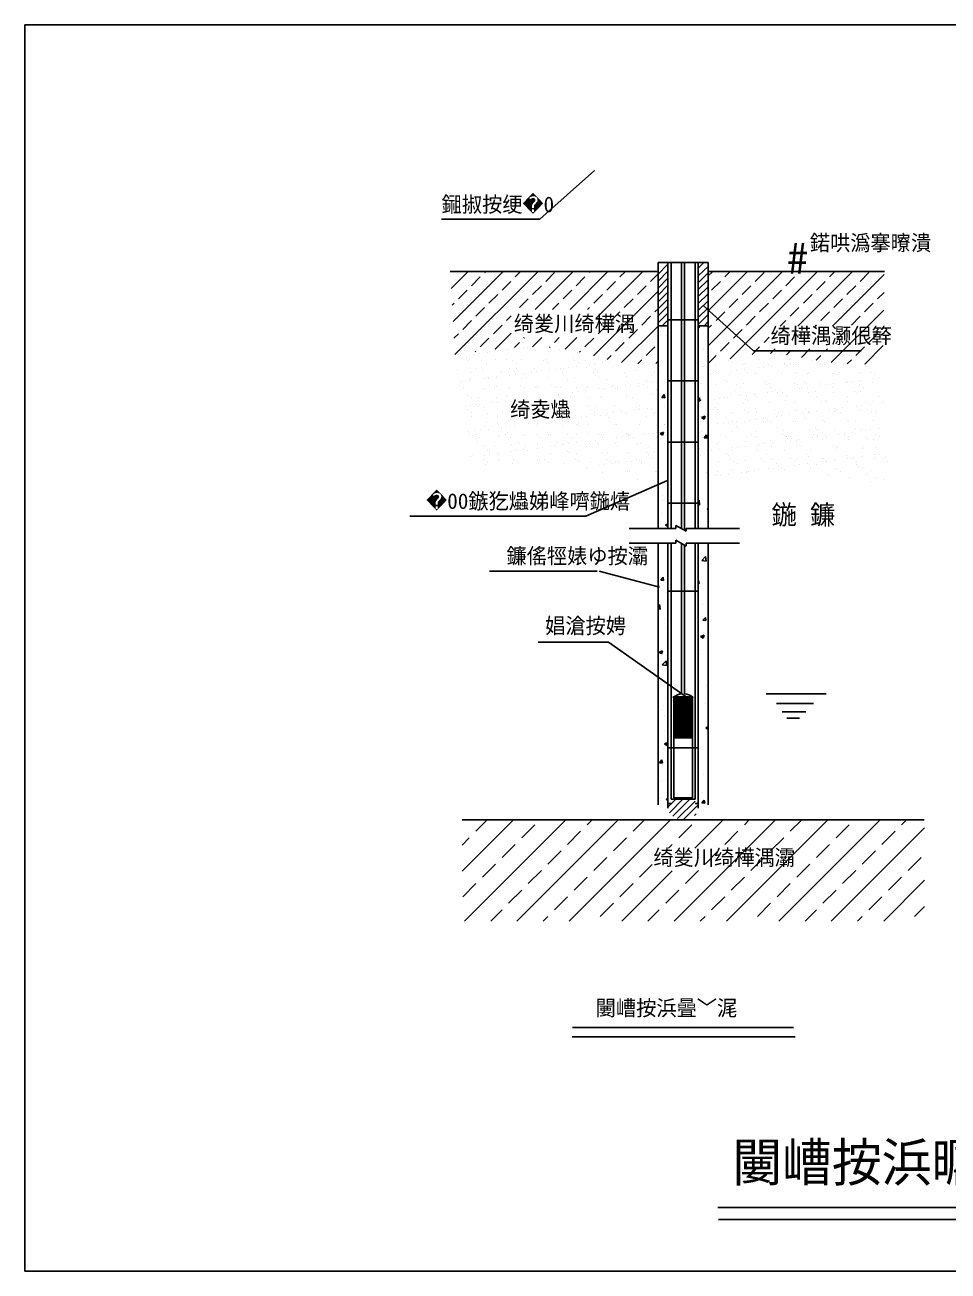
# Model space of a CAD drawing. Header units: metres. Extents: x 0 to 297, y 0 to 210.
# Drawn here: x 0 to 155.5, y 0 to 210 of the extents above; entities that cross this region are included whole.
import ezdxf

# ---------------------------------------------------------------- set-up
doc = ezdxf.new("R2010")
doc.units = ezdxf.units.M
doc.layers.add(' ', color=7, linetype='Continuous')

msp = doc.modelspace()

# ---------------------------------------------------------------- linework, layer by layer
at = {"layer": ' '}
for p, q in [((86.76, 177.25), (95.93, 185.46)), ((86.76, 177.25), (70.15, 177.25)), ((106.64, 169.96), (106.64, 125.13)), ((115.11, 169.96), (106.64, 169.96)), ((106.64, 168.01), (108.32, 169.69)), ((106.64, 166.84), (108.25, 168.45)), ((108.32, 169.96), (108.32, 125.13)), ((108.87, 169.96), (108.87, 125.13)), ((110.61, 169.96), (110.61, 125.13)), ((111.11, 169.96), (111.11, 124.84)), ((112.88, 125.13), (112.88, 169.96)), ((113.43, 125.13), (113.43, 169.96)), ((113.43, 169.03), (114.36, 169.96)), ((113.43, 167.74), (115.11, 169.3)), ((113.43, 166.56), (115.11, 168.24)), ((115.11, 168.45), (115.11, 169.96)), ((115.11, 125.13), (115.11, 168.45)), ((106.64, 165.66), (108.32, 167.34)), ((106.64, 164.48), (108.32, 166.16)), ((113.43, 165.39), (115.11, 167.06)), ((106.64, 163.31), (108.32, 164.98)), ((106.64, 162.13), (108.32, 163.8)), ((113.43, 164.21), (115.11, 165.89)), ((113.43, 163.03), (115.11, 164.71)), ((106.64, 160.95), (108.32, 162.63)), ((113.43, 161.86), (115.11, 163.53)), ((113.43, 160.68), (115.11, 162.35)), ((122.73, 155.07), (114.27, 162.69)), ((106.64, 159.78), (108.32, 161.45)), ((107.34, 159.3), (108.32, 160.27)), ((113.43, 160.3), (108.32, 160.3)), ((113.43, 159.5), (115.11, 161.18)), ((114.4, 159.3), (115.11, 160)), ((108.32, 159.3), (106.64, 159.3)), ((115.11, 159.3), (113.43, 159.3)), ((140.87, 155.07), (122.73, 155.07)), ((113.43, 150), (108.32, 150)), ((113.43, 139.69), (108.32, 139.69)), ((94.48, 127.2), (108.24, 133.24)), ((113.43, 129.39), (108.32, 129.39)), ((94.48, 127.2), (64.83, 127.2)), ((106.64, 122.64), (106.64, 78.58)), ((108.32, 122.64), (108.32, 78.8)), ((108.87, 122.64), (108.87, 79.51)), ((110.61, 122.64), (110.61, 97.25)), ((111.11, 122.34), (111.11, 97.25)), ((112.88, 79.51), (112.88, 122.64)), ((113.43, 78.8), (113.43, 122.64)), ((115.11, 78.58), (115.11, 122.64)), ((96.4, 117.96), (78.26, 117.96)), ((96.72, 117.96), (106.89, 115.27)), ((113.43, 114.59), (108.32, 114.59)), ((98.31, 105.97), (86.45, 105.97)), ((98.31, 105.97), (112.32, 96.1)), ((109.19, 96.77), (112.53, 96.77)), ((109.19, 96.64), (109.19, 96.77)), ((109.19, 96.64), (112.53, 96.64)), ((109.29, 96.64), (109.29, 79.73)), ((109.29, 96.61), (112.46, 96.61)), ((109.3, 89.88), (109.3, 96.64)), ((109.51, 89.88), (109.51, 96.64)), ((109.72, 89.88), (109.72, 96.64)), ((109.93, 89.88), (109.93, 96.64)), ((110.13, 89.88), (110.13, 96.64)), ((110.34, 89.88), (110.34, 96.64)), ((110.55, 89.88), (110.55, 96.64)), ((110.76, 89.88), (110.76, 96.64)), ((110.97, 89.88), (110.97, 96.64)), ((111.17, 89.88), (111.17, 96.64)), ((111.38, 89.88), (111.38, 96.64)), ((111.59, 89.88), (111.59, 96.64)), ((111.8, 89.88), (111.8, 96.64)), ((112.01, 89.88), (112.01, 96.64)), ((112.21, 89.88), (112.21, 96.64)), ((112.42, 89.88), (112.42, 96.64)), ((112.46, 96.64), (112.46, 79.73)), ((112.53, 96.64), (112.53, 96.77)), ((109.29, 96.4), (112.46, 96.4)), ((109.29, 96.19), (112.46, 96.19)), ((109.29, 95.99), (112.46, 95.99)), ((109.29, 95.78), (112.46, 95.78)), ((109.29, 95.57), (112.46, 95.57)), ((109.29, 95.36), (112.46, 95.36)), ((109.29, 95.15), (112.46, 95.15)), ((109.29, 94.94), (112.46, 94.94)), ((109.29, 94.74), (112.46, 94.74)), ((109.29, 94.53), (112.46, 94.53)), ((109.29, 94.32), (112.46, 94.32)), ((109.29, 94.11), (112.46, 94.11)), ((109.29, 93.9), (112.46, 93.9)), ((109.29, 93.7), (112.46, 93.7)), ((109.29, 93.49), (112.46, 93.49)), ((109.29, 93.28), (112.46, 93.28)), ((109.29, 93.07), (112.46, 93.07)), ((109.29, 92.86), (112.46, 92.86)), ((109.29, 92.66), (112.46, 92.66)), ((109.29, 92.45), (112.46, 92.45)), ((109.29, 92.24), (112.46, 92.24)), ((109.29, 92.03), (112.46, 92.03)), ((109.29, 91.82), (112.46, 91.82)), ((109.29, 91.62), (112.46, 91.62)), ((109.29, 91.41), (112.46, 91.41)), ((109.29, 91.2), (112.46, 91.2)), ((109.29, 90.99), (112.46, 90.99)), ((109.29, 90.78), (112.46, 90.78)), ((109.29, 90.58), (112.46, 90.58)), ((109.29, 90.37), (112.46, 90.37)), ((109.29, 90.16), (112.46, 90.16)), ((109.29, 89.95), (112.46, 89.95)), ((109.29, 89.88), (112.46, 89.88)), ((113.43, 88.15), (108.32, 88.15)), ((108.32, 78.18), (109.65, 79.51)), ((108.94, 78.8), (108.32, 78.8)), ((108.32, 78.8), (108.32, 78)), ((108.55, 77.23), (110.82, 79.51)), ((112.88, 79.51), (108.87, 79.51)), ((109.13, 76.64), (112, 79.51)), ((109.29, 79.73), (112.46, 79.73)), ((109.94, 76.27), (112.88, 79.21)), ((110.99, 76.14), (113.43, 78.59)), ((113.43, 78.8), (112.88, 78.8)), ((113.43, 78.8), (113.43, 78)), ((112.79, 76.77), (113.08, 77.06))]:
    msp.add_line(p, q, dxfattribs=at)
for centre, start, end in [((110.67, 95.14), 91.46, 129.59), ((111.09, 95.14), 50.41, 89.51)]:
    msp.add_arc(centre, 2.11, start, end, dxfattribs=at)
for p, q in [((297, 210), (0, 210)), ((0, 210), (0, 0)), ((71.63, 168.45), (106.64, 168.45)), ((71.79, 165.57), (74.67, 168.45)), ((72.11, 160), (80.56, 168.45)), ((72.43, 154.44), (86.44, 168.45)), ((77.43, 168.26), (77.62, 168.45)), ((82.58, 167.53), (83.5, 168.45)), ((85.94, 162.06), (92.32, 168.45)), ((87.72, 166.79), (89.2, 168.26)), ((91.82, 162.06), (98.21, 168.45)), ((95.08, 168.26), (95.27, 168.45)), ((96.15, 160.51), (104.09, 168.45)), ((100.23, 167.53), (101.15, 168.45)), ((105.38, 166.79), (106.64, 168.06)), ((115.11, 168.45), (144.77, 168.45)), ((115.11, 167.69), (115.86, 168.45)), ((115.11, 161.81), (121.74, 168.45)), ((115.11, 155.93), (127.63, 168.45)), ((117.88, 167.53), (118.8, 168.45)), ((118.81, 153.75), (133.51, 168.45)), ((123.03, 166.79), (124.5, 168.26)), ((130.17, 159.22), (139.4, 168.45)), ((130.38, 168.26), (130.57, 168.45)), ((135.53, 167.53), (136.45, 168.45)), ((140.68, 166.79), (142.15, 168.26)), ((75.22, 166.05), (76.69, 167.53)), ((80.37, 165.32), (81.84, 166.79)), ((85.52, 164.58), (86.99, 166.05)), ((92.87, 166.05), (94.34, 167.53)), ((98.02, 165.32), (99.49, 166.79)), ((103.17, 164.58), (104.64, 166.05)), ((115.67, 165.32), (117.14, 166.79)), ((120.82, 164.58), (122.29, 166.05)), ((128.18, 166.05), (129.65, 167.53)), ((133.32, 165.32), (134.8, 166.79)), ((136.05, 159.22), (144.76, 167.93)), ((138.47, 164.58), (139.94, 166.05)), ((73.02, 163.85), (74.49, 165.32)), ((78.16, 163.11), (79.63, 164.58)), ((83.31, 162.38), (84.78, 163.85)), ((90.67, 163.85), (92.14, 165.32)), ((95.75, 154.23), (106.64, 165.12)), ((95.82, 163.11), (97.29, 164.58)), ((100.96, 162.38), (102.43, 163.85)), ((118.61, 162.38), (120.09, 163.85)), ((125.97, 163.85), (127.44, 165.32)), ((131.12, 163.11), (132.59, 164.58)), ((136.27, 162.38), (137.74, 163.85)), ((143.62, 163.85), (144.71, 164.93)), ((71.95, 162.79), (72.28, 163.11)), ((75.96, 160.91), (77.43, 162.38)), ((88.88, 162.06), (89.93, 163.11)), ((94.76, 162.06), (95.08, 162.38)), ((106.11, 161.64), (106.64, 162.17)), ((123.76, 161.64), (125.23, 163.11)), ((128.91, 160.91), (130.38, 162.38)), ((135.82, 153.1), (144.66, 161.94)), ((141.41, 161.64), (142.89, 163.11)), ((73.75, 158.7), (75.22, 160.17)), ((81.11, 160.17), (81.9, 160.97)), ((98.76, 160.17), (100.23, 161.64)), ((103.91, 159.43), (105.38, 160.91)), ((116.41, 160.17), (117.88, 161.64)), ((121.56, 159.43), (123.03, 160.91)), ((127.22, 159.22), (128.18, 160.17)), ((134.06, 160.17), (135.53, 161.64)), ((139.21, 159.43), (140.68, 160.91)), ((72.27, 157.22), (73.02, 157.96)), ((78.9, 157.96), (80.37, 159.43)), ((79.23, 155.36), (81.9, 158.03)), ((96.55, 157.96), (98.02, 159.43)), ((100.5, 153.09), (106.64, 159.23)), ((101.7, 157.23), (103.17, 158.7)), ((107.24, 158.95), (107.24, 158.95)), ((108.15, 157.67), (108.15, 157.67)), ((113.43, 159.01), (113.49, 158.97)), ((113.49, 158.97), (113.6, 159.3)), ((114.31, 157.93), (114.31, 157.93)), ((115.11, 158.87), (115.67, 159.43)), ((119.35, 157.23), (120.82, 158.7)), ((133.11, 159.22), (133.32, 159.43)), ((137, 157.23), (138.47, 158.7)), ((142.15, 156.49), (143.62, 157.96)), ((144.36, 158.7), (144.61, 158.95)), ((76.69, 155.76), (78.16, 157.23)), ((82.38, 155.4), (82.38, 155.4)), ((82.46, 155.64), (83.31, 156.49)), ((84.05, 157.23), (84.12, 157.3)), ((84.05, 155.57), (84.05, 155.57)), ((84.64, 155.7), (84.64, 155.7)), ((85.51, 155.75), (87.06, 157.3)), ((88.35, 155.65), (88.46, 155.76)), ((89.2, 156.49), (90, 157.3)), ((90.99, 155.35), (92.95, 157.3)), ((94.34, 155.76), (95.82, 157.23)), ((99.49, 155.02), (100.96, 156.49)), ((104.64, 154.29), (106.11, 155.76)), ((106.64, 156.78), (106.67, 156.79)), ((106.64, 156.72), (106.67, 156.79)), ((108.24, 156.45), (108.24, 156.45)), ((108.27, 155.65), (108.27, 155.65)), ((114.36, 155.5), (114.36, 155.5)), ((117.14, 155.02), (118.61, 156.49)), ((122.49, 154.48), (123.76, 155.76)), ((124.5, 156.49), (125.37, 157.36)), ((125.58, 154.63), (126.36, 155.41)), ((130.8, 153.97), (132.24, 155.41)), ((134.8, 155.02), (135.18, 155.41)), ((139.94, 154.29), (141.41, 155.76)), ((141.45, 152.85), (144.56, 155.96)), ((73.42, 154.22), (73.42, 154.22)), ((74.31, 153.78), (74.31, 153.78)), ((74.62, 153.49), (74.62, 153.49)), ((74.95, 153.61), (74.95, 153.61)), ((75.68, 154.52), (75.68, 154.52)), ((75.86, 154.93), (75.96, 155.02)), ((76.54, 154.64), (76.54, 154.64)), ((76.98, 153.45), (76.98, 153.45)), ((77.9, 154.81), (77.9, 154.81)), ((79.3, 153.66), (79.3, 153.66)), ((79.31, 155.24), (79.31, 155.24)), ((79.62, 154.96), (79.62, 154.96)), ((80.16, 155.11), (80.16, 155.11)), ((81.02, 155.23), (81.02, 155.23)), ((81.07, 153.63), (81.07, 153.63)), ((81.45, 155.31), (81.45, 155.31)), ((82.16, 153.46), (82.16, 153.46)), ((83.56, 153.64), (83.56, 153.64)), ((85.8, 155.37), (85.8, 155.37)), ((86.07, 155.09), (86.07, 155.09)), ((87.35, 153.47), (87.35, 153.47)), ((87.73, 153.57), (87.73, 153.57)), ((88.05, 153.81), (88.05, 153.81)), ((90.06, 155.35), (90.06, 155.35)), ((92.41, 153.86), (92.41, 153.86)), ((92.53, 153.48), (92.53, 153.48)), ((93.04, 154.75), (93.04, 154.75)), ((93.44, 154.85), (93.61, 155.02)), ((94.48, 153.42), (94.48, 153.42)), ((96.67, 153.84), (96.67, 153.84)), ((97.71, 153.49), (97.71, 153.49)), ((98.06, 153.59), (98.76, 154.29)), ((103.26, 152.91), (103.91, 153.55)), ((106.26, 152.97), (106.64, 153.35)), ((114.21, 155.16), (114.21, 155.16)), ((115.15, 153.02), (116.41, 154.29)), ((118.44, 153.53), (118.44, 153.53)), ((122.88, 154.24), (122.88, 154.24)), ((123.62, 153.54), (123.62, 153.54)), ((126.32, 154.48), (126.32, 154.48)), ((127.38, 154.4), (127.38, 154.4)), ((128.27, 154.38), (128.91, 155.02)), ((128.81, 153.55), (128.81, 153.55)), ((132.5, 153.38), (132.5, 153.38)), ((133.28, 153.51), (134.06, 154.29)), ((138.52, 152.87), (139.21, 153.55)), ((72.8, 151.96), (72.8, 151.96)), ((75.03, 151.39), (75.03, 151.39)), ((76.06, 152.17), (76.06, 152.17)), ((77.06, 151.94), (77.06, 151.94)), ((77.68, 153), (77.68, 153)), ((80.21, 151.39), (80.21, 151.39)), ((81.55, 152.1), (81.55, 152.1)), ((82.72, 152.11), (82.72, 152.11)), ((82.86, 153.01), (82.86, 153.01)), ((83.03, 151.83), (83.03, 151.83)), ((83.91, 151.3), (83.91, 151.3)), ((85.39, 151.4), (85.39, 151.4)), ((85.91, 152.16), (85.91, 152.16)), ((86.17, 151.59), (86.17, 151.59)), ((87.04, 151.71), (87.04, 151.71)), ((88.03, 153.29), (88.03, 153.29)), ((88.05, 153.02), (88.05, 153.02)), ((88.39, 151.89), (88.39, 151.89)), ((89.48, 151.96), (89.48, 151.96)), ((90.17, 152.14), (90.17, 152.14)), ((90.57, 151.41), (90.57, 151.41)), ((90.65, 152.18), (90.65, 152.18)), ((91.52, 152.3), (91.52, 152.3)), ((92.87, 152.48), (92.87, 152.48)), ((93.23, 153.03), (93.23, 153.03)), ((94.66, 152.3), (94.66, 152.3)), ((95.13, 152.77), (95.13, 152.77)), ((95.76, 151.42), (95.76, 151.42)), ((96, 152.89), (96, 152.89)), ((96.14, 151.91), (96.14, 151.91)), ((96.45, 151.63), (96.45, 151.63)), ((97.35, 153.07), (97.35, 153.07)), ((98.41, 153.04), (98.41, 153.04)), ((99.02, 152.36), (99.02, 152.36)), ((100.94, 151.43), (100.94, 151.43)), ((102.9, 151.76), (102.9, 151.76)), ((103.27, 152.34), (103.27, 152.34)), ((106.12, 151.44), (106.12, 151.44)), ((106.65, 151.39), (106.65, 151.39)), ((106.92, 151.52), (106.92, 151.52)), ((114.1, 152.39), (114.1, 152.39)), ((114.26, 152.49), (114.26, 152.49)), ((116.31, 151.56), (116.31, 151.56)), ((116.38, 152.53), (116.38, 152.53)), ((116.49, 151.46), (116.49, 151.46)), ((116.8, 151.32), (116.8, 151.32)), ((119.06, 151.62), (119.06, 151.62)), ((119.14, 153.08), (119.14, 153.08)), ((119.93, 151.73), (119.93, 151.73)), ((120.88, 152.7), (120.88, 152.7)), ((121.28, 151.91), (121.28, 151.91)), ((121.32, 153.02), (121.32, 153.02)), ((121.67, 151.47), (121.67, 151.47)), ((122.97, 151.5), (122.97, 151.5)), ((123.28, 151.22), (123.28, 151.22)), ((123.54, 152.21), (123.54, 152.21)), ((124.33, 153.09), (124.33, 153.09)), ((124.41, 152.32), (124.41, 152.32)), ((125.23, 152.75), (125.23, 152.75)), ((125.76, 152.5), (125.76, 152.5)), ((126.85, 151.48), (126.85, 151.48)), ((127.98, 152.96), (127.98, 152.96)), ((128.02, 152.8), (128.02, 152.8)), ((128.28, 152.68), (128.28, 152.68)), ((128.89, 152.91), (128.89, 152.91)), ((129.49, 152.73), (129.49, 152.73)), ((129.51, 153.1), (129.51, 153.1)), ((129.73, 151.35), (129.73, 151.35)), ((130.24, 153.09), (130.24, 153.09)), ((131.84, 151.25), (131.84, 151.25)), ((132.03, 151.49), (132.03, 151.49)), ((133.99, 152.89), (133.99, 152.89)), ((134.69, 153.11), (134.69, 153.11)), ((134.73, 152.81), (134.73, 152.81)), ((136.1, 151.23), (136.1, 151.23)), ((136.39, 151.29), (136.39, 151.29)), ((137.22, 151.5), (137.22, 151.5)), ((140.59, 151.39), (140.59, 151.39)), ((141.39, 152.75), (141.39, 152.75)), ((141.7, 152.47), (141.7, 152.47)), ((142.4, 151.51), (142.4, 151.51)), ((73.14, 149.27), (73.14, 149.27)), ((73.6, 149.94), (73.6, 149.94)), ((74.95, 150.12), (74.95, 150.12)), ((75.05, 150.4), (75.05, 150.4)), ((77.21, 150.41), (77.21, 150.41)), ((77.72, 150.65), (77.72, 150.65)), ((78.03, 150.37), (78.03, 150.37)), ((78.08, 150.53), (78.08, 150.53)), ((78.32, 149.28), (78.32, 149.28)), ((79.41, 150.46), (79.41, 150.46)), ((79.43, 150.71), (79.43, 150.71)), ((81.69, 151), (81.69, 151)), ((82.56, 151.12), (82.56, 151.12)), ((83.51, 149.29), (83.51, 149.29)), ((83.66, 150.44), (83.66, 150.44)), ((84.48, 150.5), (84.48, 150.5)), ((88.16, 150.6), (88.16, 150.6)), ((88.69, 149.3), (88.69, 149.3)), ((91.14, 150.45), (91.14, 150.45)), ((91.44, 150.16), (91.44, 150.16)), ((92.52, 150.66), (92.52, 150.66)), ((93.87, 149.31), (93.87, 149.31)), ((94.77, 149.1), (94.77, 149.1)), ((96.77, 150.64), (96.77, 150.64)), ((97.89, 150.3), (97.89, 150.3)), ((99.05, 149.32), (99.05, 149.32)), ((99.12, 149.15), (99.12, 149.15)), ((101.14, 149.26), (101.14, 149.26)), ((101.27, 150.8), (101.27, 150.8)), ((102.01, 149.37), (102.01, 149.37)), ((103.36, 149.55), (103.36, 149.55)), ((103.38, 149.13), (103.38, 149.13)), ((104.24, 149.33), (104.24, 149.33)), ((104.55, 150.24), (104.55, 150.24)), ((104.86, 149.96), (104.86, 149.96)), ((105.62, 150.85), (105.62, 150.85)), ((105.62, 149.85), (105.62, 149.85)), ((106.49, 149.96), (106.49, 149.96)), ((114, 149.62), (114, 149.62)), ((115.45, 151.14), (115.45, 151.14)), ((116.49, 149.33), (116.49, 149.33)), ((117.97, 150.04), (117.97, 150.04)), ((118.28, 149.76), (118.28, 149.76)), ((118.73, 151.05), (118.73, 151.05)), ((119.79, 149.36), (119.79, 149.36)), ((120.98, 149.49), (120.98, 149.49)), ((122.99, 151.03), (122.99, 151.03)), ((124.73, 149.89), (124.73, 149.89)), ((124.97, 149.37), (124.97, 149.37)), ((125.34, 149.54), (125.34, 149.54)), ((127.48, 151.19), (127.48, 151.19)), ((129.6, 149.52), (129.6, 149.52)), ((130.15, 149.38), (130.15, 149.38)), ((131.39, 149.83), (131.39, 149.83)), ((131.69, 149.55), (131.69, 149.55)), ((134.04, 149.28), (134.04, 149.28)), ((134.09, 149.69), (134.09, 149.69)), ((134.9, 149.39), (134.9, 149.39)), ((135.33, 149.39), (135.33, 149.39)), ((136.26, 149.57), (136.26, 149.57)), ((136.7, 151.01), (136.7, 151.01)), ((138.14, 149.69), (138.14, 149.69)), ((138.45, 149.74), (138.45, 149.74)), ((138.52, 149.87), (138.52, 149.87)), ((139.38, 149.98), (139.38, 149.98)), ((140.52, 149.4), (140.52, 149.4)), ((140.74, 150.16), (140.74, 150.16)), ((142.7, 149.72), (142.7, 149.72)), ((143, 150.46), (143, 150.46)), ((143.15, 151.15), (143.15, 151.15)), ((143.86, 150.57), (143.86, 150.57)), ((73.84, 148.83), (73.84, 148.83)), ((74.47, 147.58), (74.47, 147.58)), ((75.16, 147.2), (75.16, 147.2)), ((76.37, 147.22), (76.37, 147.22)), ((77.16, 148.74), (77.16, 148.74)), ((79.03, 148.84), (79.03, 148.84)), ((79.47, 149.04), (79.47, 149.04)), ((79.51, 147.25), (79.51, 147.25)), ((81.13, 147.52), (81.13, 147.52)), ((81.66, 148.9), (81.66, 148.9)), ((84.21, 148.85), (84.21, 148.85)), ((86.01, 148.95), (86.01, 148.95)), ((86.13, 148.99), (86.13, 148.99)), ((86.44, 148.7), (86.44, 148.7)), ((89.39, 148.86), (89.39, 148.86)), ((89.92, 147.78), (89.92, 147.78)), ((90.27, 148.93), (90.27, 148.93)), ((91.92, 147.25), (91.92, 147.25)), ((92.18, 148.08), (92.18, 148.08)), ((92.62, 147.45), (92.62, 147.45)), ((92.89, 148.84), (92.89, 148.84)), ((93.05, 148.19), (93.05, 148.19)), ((94.4, 148.37), (94.4, 148.37)), ((94.55, 147.32), (94.55, 147.32)), ((94.57, 148.87), (94.57, 148.87)), ((94.85, 147.04), (94.85, 147.04)), ((96.66, 148.67), (96.66, 148.67)), ((96.88, 147.43), (96.88, 147.43)), ((97.1, 147.26), (97.1, 147.26)), ((97.53, 148.78), (97.53, 148.78)), ((98.88, 148.96), (98.88, 148.96)), ((99.55, 148.78), (99.55, 148.78)), ((99.76, 148.87), (99.76, 148.87)), ((99.86, 148.5), (99.86, 148.5)), ((101.3, 147.17), (101.3, 147.17)), ((101.37, 147.59), (101.37, 147.59)), ((102.28, 147.27), (102.28, 147.27)), ((104.94, 148.88), (104.94, 148.88)), ((105.73, 147.65), (105.73, 147.65)), ((106.31, 148.63), (106.31, 148.63)), ((107.28, 147.22), (107.68, 147.7)), ((107.28, 147.22), (107.78, 147.18)), ((107.78, 147.18), (107.69, 147.7)), ((113.43, 146.91), (113.65, 147.18)), ((113.75, 146.65), (113.65, 147.18)), ((115.3, 148.9), (115.3, 148.9)), ((116.98, 147.03), (116.98, 147.03)), ((117.83, 147.29), (117.83, 147.29)), ((118.34, 147.21), (118.34, 147.21)), ((118.84, 147.84), (118.84, 147.84)), ((119.72, 148.43), (119.72, 148.43)), ((120.49, 148.91), (120.49, 148.91)), ((120.6, 147.51), (120.6, 147.51)), ((121.46, 147.62), (121.46, 147.62)), ((122.82, 147.8), (122.82, 147.8)), ((123.01, 147.3), (123.01, 147.3)), ((123.09, 147.82), (123.09, 147.82)), ((125.08, 148.1), (125.08, 148.1)), ((125.67, 148.92), (125.67, 148.92)), ((125.94, 148.21), (125.94, 148.21)), ((126.38, 148.37), (126.38, 148.37)), ((126.69, 148.09), (126.69, 148.09)), ((127.3, 148.39), (127.3, 148.39)), ((127.59, 147.98), (127.59, 147.98)), ((128.2, 147.31), (128.2, 147.31)), ((129.56, 148.69), (129.56, 148.69)), ((130.42, 148.8), (130.42, 148.8)), ((130.85, 148.93), (130.85, 148.93)), ((131.78, 148.98), (131.78, 148.98)), ((131.95, 148.04), (131.95, 148.04)), ((133.14, 148.23), (133.14, 148.23)), ((133.38, 147.32), (133.38, 147.32)), ((136.03, 148.94), (136.03, 148.94)), ((136.2, 148.02), (136.2, 148.02)), ((138.56, 147.33), (138.56, 147.33)), ((139.8, 148.17), (139.8, 148.17)), ((140.11, 147.89), (140.11, 147.89)), ((140.7, 148.18), (140.7, 148.18)), ((141.22, 148.95), (141.22, 148.95)), ((143.74, 147.34), (143.74, 147.34)), ((74.27, 145.72), (74.27, 145.72)), ((74.49, 145.11), (74.49, 145.11)), ((75.13, 145.83), (75.13, 145.83)), ((76.13, 146.06), (76.13, 146.06)), ((76.43, 145.78), (76.43, 145.78)), ((76.49, 146.01), (76.49, 146.01)), ((77.27, 145.53), (77.27, 145.53)), ((78.75, 146.31), (78.75, 146.31)), ((79.61, 146.42), (79.61, 146.42)), ((79.67, 145.12), (79.67, 145.12)), ((80.97, 146.6), (80.97, 146.6)), ((89.54, 145.86), (89.54, 145.86)), ((89.85, 145.58), (89.85, 145.58)), ((90.03, 145.14), (90.03, 145.14)), ((90.38, 145.73), (90.38, 145.73)), ((94.87, 145.89), (94.87, 145.89)), ((95.22, 145.15), (95.22, 145.15)), ((96.3, 145.71), (96.3, 145.71)), ((99.23, 145.94), (99.23, 145.94)), ((100.4, 145.15), (100.4, 145.15)), ((102.68, 145.15), (102.68, 145.15)), ((102.96, 145.66), (102.96, 145.66)), ((103.27, 145.37), (103.27, 145.37)), ((103.48, 145.92), (103.48, 145.92)), ((103.54, 145.26), (103.54, 145.26)), ((104.9, 145.44), (104.9, 145.44)), ((105.58, 145.16), (105.58, 145.16)), ((107.8, 145.65), (107.8, 145.65)), ((108.22, 145.91), (108.22, 145.91)), ((113.43, 146.68), (113.75, 146.65)), ((113.88, 146.79), (113.88, 146.79)), ((113.9, 146.85), (113.9, 146.85)), ((115.95, 145.18), (115.95, 145.18)), ((116.12, 146.92), (116.12, 146.92)), ((116.38, 145.45), (116.38, 145.45)), ((116.59, 146.12), (116.59, 146.12)), ((116.68, 145.17), (116.68, 145.17)), ((121.09, 146.28), (121.09, 146.28)), ((121.13, 145.19), (121.13, 145.19)), ((121.38, 146.91), (121.38, 146.91)), ((121.69, 146.63), (121.69, 146.63)), ((123.14, 145.3), (123.14, 145.3)), ((125.44, 146.34), (125.44, 146.34)), ((126.31, 145.2), (126.31, 145.2)), ((128.14, 146.76), (128.14, 146.76)), ((129.7, 146.32), (129.7, 146.32)), ((129.79, 145.25), (129.79, 145.25)), ((130.1, 144.97), (130.1, 144.97)), ((131.49, 145.21), (131.49, 145.21)), ((134.2, 146.48), (134.2, 146.48)), ((134.8, 146.71), (134.8, 146.71)), ((135.1, 146.43), (135.1, 146.43)), ((135.57, 145.17), (135.57, 145.17)), ((136.44, 145.29), (136.44, 145.29)), ((136.55, 145.1), (136.55, 145.1)), ((136.68, 145.22), (136.68, 145.22)), ((137.79, 145.46), (137.79, 145.46)), ((138.55, 146.54), (138.55, 146.54)), ((140.05, 145.76), (140.05, 145.76)), ((140.8, 144.97), (140.8, 144.97)), ((140.92, 145.87), (140.92, 145.87)), ((141.55, 146.56), (141.55, 146.56)), ((141.86, 145.23), (141.86, 145.23)), ((142.27, 146.05), (142.27, 146.05)), ((142.81, 146.51), (142.81, 146.51)), ((143.21, 145.04), (143.21, 145.04)), ((144.53, 146.35), (144.53, 146.35)), ((75.19, 144.66), (75.19, 144.66)), ((75.26, 143.99), (75.26, 143.99)), ((77.71, 143.05), (77.71, 143.05)), ((77.88, 144.46), (77.88, 144.46)), ((79.54, 142.94), (79.54, 142.94)), ((79.62, 144.05), (79.62, 144.05)), ((80.37, 144.67), (80.37, 144.67)), ((89.24, 143.38), (89.24, 143.38)), ((90.11, 143.49), (90.11, 143.49)), ((90.74, 144.69), (90.74, 144.69)), ((91.3, 144.25), (91.3, 144.25)), ((91.46, 143.67), (91.46, 143.67)), ((92.73, 144.24), (92.73, 144.24)), ((93.26, 143.08), (93.26, 143.08)), ((93.72, 143.97), (93.72, 143.97)), ((94.59, 144.08), (94.59, 144.08)), ((95.92, 144.7), (95.92, 144.7)), ((95.94, 144.26), (95.94, 144.26)), ((96.98, 144.22), (96.98, 144.22)), ((97.96, 144.19), (97.96, 144.19)), ((98.2, 144.56), (98.2, 144.56)), ((98.27, 143.91), (98.27, 143.91)), ((98.44, 143.09), (98.44, 143.09)), ((99.07, 144.67), (99.07, 144.67)), ((100.42, 144.85), (100.42, 144.85)), ((101.1, 144.71), (101.1, 144.71)), ((101.48, 144.38), (101.48, 144.38)), ((103.63, 143.1), (103.63, 143.1)), ((104.72, 144.05), (104.72, 144.05)), ((105.83, 144.44), (105.83, 144.44)), ((106.28, 144.72), (106.28, 144.72)), ((113.8, 144.08), (113.8, 144.08)), ((113.99, 143.83), (114.58, 144.05)), ((113.99, 143.83), (114.41, 143.55)), ((114.41, 143.55), (114.58, 144.05)), ((116.65, 144.74), (116.65, 144.74)), ((116.7, 142.91), (116.7, 142.91)), ((117.65, 142.81), (117.65, 142.81)), ((118.13, 143.84), (118.13, 143.84)), ((118.52, 142.93), (118.52, 142.93)), ((118.94, 144.64), (118.94, 144.64)), ((119.17, 143.13), (119.17, 143.13)), ((119.87, 143.1), (119.87, 143.1)), ((121.19, 143.08), (121.19, 143.08)), ((121.83, 144.75), (121.83, 144.75)), ((122.13, 143.4), (122.13, 143.4)), ((123, 143.52), (123, 143.52)), ((123.2, 144.62), (123.2, 144.62)), ((124.35, 143.69), (124.35, 143.69)), ((124.36, 143.14), (124.36, 143.14)), ((124.79, 143.79), (124.79, 143.79)), ((125.1, 143.5), (125.1, 143.5)), ((125.55, 143.13), (125.55, 143.13)), ((126.61, 143.99), (126.61, 143.99)), ((127.01, 144.75), (127.01, 144.75)), ((127.48, 144.11), (127.48, 144.11)), ((127.69, 144.78), (127.69, 144.78)), ((128.83, 144.28), (128.83, 144.28)), ((129.54, 143.14), (129.54, 143.14)), ((129.81, 143.11), (129.81, 143.11)), ((131.09, 144.58), (131.09, 144.58)), ((131.55, 143.64), (131.55, 143.64)), ((131.96, 144.7), (131.96, 144.7)), ((132.05, 144.83), (132.05, 144.83)), ((132.2, 144.76), (132.2, 144.76)), ((133.31, 144.87), (133.31, 144.87)), ((134.3, 143.27), (134.3, 143.27)), ((134.72, 143.15), (134.72, 143.15)), ((136.31, 144.81), (136.31, 144.81)), ((137.38, 144.77), (137.38, 144.77)), ((138.21, 143.58), (138.21, 143.58)), ((138.52, 143.3), (138.52, 143.3)), ((138.66, 143.33), (138.66, 143.33)), ((139.91, 143.16), (139.91, 143.16)), ((142.56, 144.78), (142.56, 144.78)), ((142.91, 143.31), (142.91, 143.31)), ((143.52, 144.76), (143.52, 144.76)), ((74.54, 141.48), (74.54, 141.48)), ((74.84, 141.2), (74.84, 141.2)), ((75.37, 140.78), (75.37, 140.78)), ((75.8, 141.61), (75.8, 141.61)), ((75.83, 140.94), (75.83, 140.94)), ((76.67, 141.73), (76.67, 141.73)), ((77.37, 142.32), (77.37, 142.32)), ((78.02, 141.9), (78.02, 141.9)), ((79.72, 140.84), (79.72, 140.84)), ((79.85, 142.66), (79.85, 142.66)), ((80.28, 142.2), (80.28, 142.2)), ((81.01, 140.95), (81.01, 140.95)), ((81.15, 142.31), (81.15, 142.31)), ((81.29, 141.33), (81.29, 141.33)), ((81.87, 142.48), (81.87, 142.48)), ((82.5, 142.49), (82.5, 142.49)), ((83.98, 140.82), (83.98, 140.82)), ((84.76, 142.79), (84.76, 142.79)), ((86.2, 140.96), (86.2, 140.96)), ((86.22, 142.54), (86.22, 142.54)), ((86.3, 142.79), (86.3, 142.79)), ((87.95, 141.27), (87.95, 141.27)), ((88.26, 140.99), (88.26, 140.99)), ((88.47, 140.98), (88.47, 140.98)), ((90.48, 142.52), (90.48, 142.52)), ((91.38, 140.97), (91.38, 140.97)), ((92.83, 141.04), (92.83, 141.04)), ((92.96, 142.73), (92.96, 142.73)), ((93.26, 142.45), (93.26, 142.45)), ((94.71, 141.13), (94.71, 141.13)), ((94.98, 142.68), (94.98, 142.68)), ((96.56, 140.98), (96.56, 140.98)), ((97.09, 141.02), (97.09, 141.02)), ((99.33, 142.74), (99.33, 142.74)), ((99.71, 142.59), (99.71, 142.59)), ((101.37, 141.07), (101.37, 141.07)), ((101.58, 141.18), (101.58, 141.18)), ((101.68, 140.79), (101.68, 140.79)), ((101.74, 140.99), (101.74, 140.99)), ((101.95, 140.75), (101.95, 140.75)), ((103.59, 142.72), (103.59, 142.72)), ((104.21, 141.04), (104.21, 141.04)), ((105.08, 141.16), (105.08, 141.16)), ((105.94, 141.23), (105.94, 141.23)), ((106.37, 142.53), (106.37, 142.53)), ((106.43, 141.33), (106.43, 141.33)), ((107, 141.15), (107.58, 141.37)), ((107, 141.15), (107.42, 140.87)), ((107.42, 140.87), (107.59, 141.37)), ((107.69, 142.64), (107.69, 142.64)), ((107.81, 142.73), (107.81, 142.73)), ((113.7, 141.31), (113.7, 141.31)), ((114.01, 141.42), (114.01, 141.42)), ((114.41, 140.44), (114.81, 140.92)), ((114.9, 140.4), (114.81, 140.92)), ((115.39, 142.51), (115.39, 142.51)), ((117.29, 141.02), (117.29, 141.02)), ((119.05, 141.43), (119.05, 141.43)), ((119.79, 142.33), (119.79, 142.33)), ((120.1, 142.04), (120.1, 142.04)), ((121.54, 140.72), (121.54, 140.72)), ((122.47, 141.02), (122.47, 141.02)), ((123.3, 141.41), (123.3, 141.41)), ((126.55, 142.18), (126.55, 142.18)), ((127.66, 141.03), (127.66, 141.03)), ((127.8, 141.57), (127.8, 141.57)), ((132.16, 141.63), (132.16, 141.63)), ((132.84, 141.04), (132.84, 141.04)), ((133.21, 142.12), (133.21, 142.12)), ((133.51, 141.84), (133.51, 141.84)), ((134.84, 140.77), (134.84, 140.77)), ((136.41, 141.61), (136.41, 141.61)), ((137.11, 141.06), (137.11, 141.06)), ((137.97, 141.18), (137.97, 141.18)), ((138.02, 141.05), (138.02, 141.05)), ((139.32, 141.36), (139.32, 141.36)), ((139.96, 141.97), (139.96, 141.97)), ((140.91, 141.77), (140.91, 141.77)), ((141.58, 141.65), (141.58, 141.65)), ((142.45, 141.77), (142.45, 141.77)), ((143.2, 141.06), (143.2, 141.06)), ((143.8, 141.95), (143.8, 141.95)), ((76.29, 139.87), (76.29, 139.87)), ((76.53, 140.49), (76.53, 140.49)), ((77.48, 139.12), (77.48, 139.12)), ((79.06, 138.88), (79.06, 138.88)), ((81.71, 140.5), (81.71, 140.5)), ((81.97, 139.28), (81.97, 139.28)), ((82.95, 139.81), (82.95, 139.81)), ((83.26, 139.53), (83.26, 139.53)), ((84.24, 138.89), (84.24, 138.89)), ((86.29, 138.68), (86.29, 138.68)), ((86.33, 139.33), (86.33, 139.33)), ((86.9, 140.51), (86.9, 140.51)), ((87.16, 138.8), (87.16, 138.8)), ((88.51, 138.98), (88.51, 138.98)), ((89.42, 138.9), (89.42, 138.9)), ((89.71, 139.67), (89.71, 139.67)), ((90.59, 139.31), (90.59, 139.31)), ((90.77, 139.27), (90.77, 139.27)), ((91.64, 139.39), (91.64, 139.39)), ((92.08, 140.52), (92.08, 140.52)), ((92.99, 139.57), (92.99, 139.57)), ((94.61, 138.91), (94.61, 138.91)), ((95.08, 139.48), (95.08, 139.48)), ((95.25, 139.86), (95.25, 139.86)), ((96.12, 139.98), (96.12, 139.98)), ((96.37, 139.61), (96.37, 139.61)), ((96.67, 139.33), (96.67, 139.33)), ((97.26, 140.53), (97.26, 140.53)), ((97.47, 140.16), (97.47, 140.16)), ((99.44, 139.53), (99.44, 139.53)), ((99.73, 140.45), (99.73, 140.45)), ((99.79, 138.92), (99.79, 138.92)), ((100.6, 140.57), (100.6, 140.57)), ((102.44, 140.54), (102.44, 140.54)), ((103.12, 139.46), (103.12, 139.46)), ((103.69, 139.51), (103.69, 139.51)), ((104.97, 138.93), (104.97, 138.93)), ((113.91, 140.47), (113.91, 140.47)), ((114.41, 140.44), (114.9, 140.4)), ((115.34, 138.95), (115.34, 138.95)), ((116.54, 139.26), (116.54, 139.26)), ((116.8, 139.71), (116.8, 139.71)), ((117.99, 140.57), (117.99, 140.57)), ((119.19, 138.71), (119.19, 138.71)), ((120.05, 138.82), (120.05, 138.82)), ((120.52, 138.96), (120.52, 138.96)), ((121.3, 139.87), (121.3, 139.87)), ((121.41, 139), (121.41, 139)), ((123.18, 140.58), (123.18, 140.58)), ((123.2, 139.2), (123.2, 139.2)), ((123.51, 138.92), (123.51, 138.92)), ((123.67, 139.29), (123.67, 139.29)), ((124.53, 139.41), (124.53, 139.41)), ((125.65, 139.92), (125.65, 139.92)), ((125.7, 138.97), (125.7, 138.97)), ((125.89, 139.59), (125.89, 139.59)), ((128.15, 139.88), (128.15, 139.88)), ((128.2, 140.66), (128.2, 140.66)), ((128.36, 140.59), (128.36, 140.59)), ((128.51, 140.38), (128.51, 140.38)), ((129.01, 140), (129.01, 140)), ((129.91, 139.9), (129.91, 139.9)), ((129.96, 139.05), (129.96, 139.05)), ((130.37, 140.18), (130.37, 140.18)), ((130.88, 138.98), (130.88, 138.98)), ((132.63, 140.47), (132.63, 140.47)), ((133.49, 140.59), (133.49, 140.59)), ((133.54, 140.6), (133.54, 140.6)), ((134.41, 140.07), (134.41, 140.07)), ((134.96, 140.51), (134.96, 140.51)), ((136.07, 138.99), (136.07, 138.99)), ((136.62, 139), (136.62, 139)), ((136.92, 138.71), (136.92, 138.71)), ((138.72, 140.61), (138.72, 140.61)), ((138.76, 140.12), (138.76, 140.12)), ((141.25, 139), (141.25, 139)), ((141.62, 140.46), (141.62, 140.46)), ((141.93, 140.17), (141.93, 140.17)), ((143.02, 140.1), (143.02, 140.1)), ((143.37, 138.85), (143.37, 138.85)), ((143.91, 140.62), (143.91, 140.62)), ((75.07, 137.21), (75.07, 137.21)), ((75.47, 137.58), (75.47, 137.58)), ((77.17, 136.77), (77.17, 136.77)), ((77.34, 137.5), (77.34, 137.5)), ((77.95, 138.35), (77.95, 138.35)), ((78.2, 137.62), (78.2, 137.62)), ((78.25, 138.07), (78.25, 138.07)), ((79.55, 137.8), (79.55, 137.8)), ((79.7, 136.74), (79.7, 136.74)), ((79.83, 137.63), (79.83, 137.63)), ((81.81, 138.09), (81.81, 138.09)), ((82.36, 136.78), (82.36, 136.78)), ((82.68, 138.21), (82.68, 138.21)), ((84.03, 138.39), (84.03, 138.39)), ((84.08, 137.61), (84.08, 137.61)), ((84.7, 138.2), (84.7, 138.2)), ((86.36, 136.69), (86.36, 136.69)), ((87.54, 136.79), (87.54, 136.79)), ((88.58, 137.77), (88.58, 137.77)), ((91.36, 138.15), (91.36, 138.15)), ((91.67, 137.87), (91.67, 137.87)), ((92.72, 136.8), (92.72, 136.8)), ((92.94, 137.83), (92.94, 137.83)), ((93.12, 136.54), (93.12, 136.54)), ((97.19, 137.81), (97.19, 137.81)), ((97.9, 136.81), (97.9, 136.81)), ((98.12, 138), (98.12, 138)), ((101.69, 137.97), (101.69, 137.97)), ((103.09, 136.82), (103.09, 136.82)), ((103.49, 136.64), (103.49, 136.64)), ((104.78, 137.94), (104.78, 137.94)), ((105.09, 137.66), (105.09, 137.66)), ((105.75, 136.94), (105.75, 136.94)), ((106.04, 138.03), (106.04, 138.03)), ((106.61, 137.05), (106.61, 137.05)), ((113.6, 138.54), (113.6, 138.54)), ((113.8, 137.46), (113.8, 137.46)), ((115.04, 138.12), (115.04, 138.12)), ((115.57, 138.23), (115.57, 138.23)), ((116.91, 136.5), (116.91, 136.5)), ((116.93, 138.41), (116.93, 138.41)), ((118.2, 137.74), (118.2, 137.74)), ((118.5, 137.46), (118.5, 137.46)), ((118.63, 136.85), (118.63, 136.85)), ((119.15, 138.22), (119.15, 138.22)), ((121.4, 136.66), (121.4, 136.66)), ((123.41, 138.2), (123.41, 138.2)), ((123.82, 136.86), (123.82, 136.86)), ((124.95, 137.59), (124.95, 137.59)), ((125.76, 136.72), (125.76, 136.72)), ((127.9, 138.36), (127.9, 138.36)), ((129, 136.87), (129, 136.87)), ((130.02, 136.7), (130.02, 136.7)), ((131.61, 137.53), (131.61, 137.53)), ((131.92, 137.25), (131.92, 137.25)), ((132.26, 138.42), (132.26, 138.42)), ((134.18, 136.88), (134.18, 136.88)), ((134.51, 136.86), (134.51, 136.86)), ((136.38, 136.66), (136.38, 136.66)), ((136.52, 138.4), (136.52, 138.4)), ((138.37, 137.39), (138.37, 137.39)), ((138.64, 136.96), (138.64, 136.96)), ((138.87, 136.92), (138.87, 136.92)), ((139.37, 136.89), (139.37, 136.89)), ((139.51, 137.07), (139.51, 137.07)), ((140.86, 137.25), (140.86, 137.25)), ((141.01, 138.56), (141.01, 138.56)), ((143.12, 137.55), (143.12, 137.55)), ((143.12, 136.89), (143.12, 136.89)), ((143.99, 137.66), (143.99, 137.66)), ((144.55, 136.9), (144.55, 136.9)), ((145.03, 137.33), (145.03, 137.33)), ((77.58, 135.91), (77.58, 135.91)), ((77.88, 136.33), (77.88, 136.33)), ((82.08, 136.07), (82.08, 136.07)), ((83.06, 136.34), (83.06, 136.34)), ((86.43, 136.13), (86.43, 136.13)), ((86.67, 136.41), (86.67, 136.41)), ((88.24, 136.34), (88.24, 136.34)), ((90.69, 136.11), (90.69, 136.11)), ((93.42, 136.35), (93.42, 136.35)), ((94.53, 135.46), (94.53, 135.46)), ((95.19, 136.27), (95.19, 136.27)), ((96.79, 135.76), (96.79, 135.76)), ((97.3, 134.6), (97.3, 134.6)), ((97.65, 135.87), (97.65, 135.87)), ((98.61, 136.36), (98.61, 136.36)), ((99.01, 136.05), (99.01, 136.05)), ((99.54, 136.32), (99.54, 136.32)), ((99.78, 136.48), (99.78, 136.48)), ((100.08, 136.2), (100.08, 136.2)), ((101.13, 134.75), (101.13, 134.75)), ((101.27, 136.35), (101.27, 136.35)), ((101.53, 134.88), (101.53, 134.88)), ((101.79, 134.76), (101.79, 134.76)), ((102.13, 136.46), (102.13, 136.46)), ((103.79, 136.37), (103.79, 136.37)), ((103.8, 136.3), (103.8, 136.3)), ((106.15, 134.82), (106.15, 134.82)), ((106.32, 134.76), (106.32, 134.76)), ((106.54, 136.34), (106.54, 136.34)), ((108.19, 135.38), (108.19, 135.38)), ((113.5, 135.77), (113.5, 135.77)), ((114.76, 134.59), (114.76, 134.59)), ((116.68, 134.78), (116.68, 134.78)), ((119.26, 135.02), (119.26, 135.02)), ((119.34, 136.4), (119.34, 136.4)), ((119.95, 136.13), (119.95, 136.13)), ((120.72, 134.6), (120.72, 134.6)), ((121.59, 134.71), (121.59, 134.71)), ((121.61, 134.61), (121.61, 134.61)), ((121.86, 134.79), (121.86, 134.79)), ((122.94, 134.89), (122.94, 134.89)), ((123.51, 135), (123.51, 135)), ((124.52, 136.41), (124.52, 136.41)), ((125.2, 135.19), (125.2, 135.19)), ((126.07, 135.3), (126.07, 135.3)), ((126.61, 136.07), (126.61, 136.07)), ((126.92, 135.79), (126.92, 135.79)), ((127.42, 135.48), (127.42, 135.48)), ((128.01, 135.16), (128.01, 135.16)), ((129.68, 135.78), (129.68, 135.78)), ((129.7, 136.42), (129.7, 136.42)), ((130.55, 135.89), (130.55, 135.89)), ((131.9, 136.07), (131.9, 136.07)), ((132.23, 134.81), (132.23, 134.81)), ((132.36, 135.21), (132.36, 135.21)), ((133.37, 135.93), (133.37, 135.93)), ((134.16, 136.37), (134.16, 136.37)), ((134.88, 136.43), (134.88, 136.43)), ((135.02, 134.41), (135.02, 134.41)), ((135.03, 136.48), (135.03, 136.48)), ((136.62, 135.19), (136.62, 135.19)), ((137.41, 134.82), (137.41, 134.82)), ((140.03, 135.87), (140.03, 135.87)), ((140.07, 136.44), (140.07, 136.44)), ((140.33, 135.59), (140.33, 135.59)), ((141.12, 135.36), (141.12, 135.36)), ((142.59, 134.83), (142.59, 134.83)), ((145.25, 136.45), (145.25, 136.45)), ((103.19, 133.36), (103.19, 133.36)), ((116.24, 134.01), (116.24, 134.01)), ((117.11, 134.12), (117.11, 134.12)), ((118.46, 134.3), (118.46, 134.3)), ((135.33, 134.13), (135.33, 134.13)), ((138.97, 133.71), (138.97, 133.71)), ((141.78, 134.26), (141.78, 134.26)), ((142.39, 133.14), (142.39, 133.14)), ((143.23, 133.69), (143.23, 133.69)), ((144.65, 133.44), (144.65, 133.44)), ((107.34, 130.62), (107.34, 130.62)), ((107.32, 129.83), (107.32, 129.83)), ((113.43, 129.78), (113.56, 129.91)), ((113.43, 129.15), (113.65, 129.12)), ((113.65, 129.12), (113.56, 129.91)), ((114.91, 128.41), (115.11, 128.49)), ((114.91, 128.41), (115.11, 128.28)), ((107.23, 127.61), (107.23, 127.61)), ((101.77, 125.13), (109.62, 125.13)), ((107.92, 125.73), (108.32, 125.88)), ((107.92, 125.73), (108.32, 125.46)), ((109.62, 125.13), (109.62, 125.67)), ((109.62, 125.67), (111.39, 124.68)), ((110.58, 125.13), (110.61, 125.13)), ((111.39, 125.13), (120.36, 125.13)), ((111.39, 124.68), (111.39, 125.13)), ((113.45, 125.44), (113.45, 125.44)), ((114.59, 125.2), (114.59, 125.2)), ((101.77, 122.64), (109.62, 122.64)), ((101.77, 122.64), (109.62, 122.64)), ((109.62, 123.18), (111.39, 122.18)), ((109.62, 122.64), (109.62, 123.18)), ((110.58, 122.64), (110.61, 122.64)), ((110.58, 122.64), (110.61, 122.64)), ((110.58, 122.64), (110.61, 122.64)), ((111.39, 122.64), (120.36, 122.64)), ((111.39, 122.64), (120.36, 122.64)), ((111.39, 122.18), (111.39, 122.64)), ((113.43, 122.59), (113.47, 122.6)), ((113.43, 122.49), (113.47, 122.6)), ((114.01, 119.75), (114.66, 120.43)), ((114.01, 119.75), (114.75, 119.64)), ((114.75, 119.64), (114.66, 120.43)), ((114.31, 119.56), (114.31, 119.56)), ((106.87, 116.91), (106.87, 116.91)), ((106.89, 115.59), (106.89, 115.59)), ((107.09, 116.45), (107.49, 116.93)), ((107.09, 116.45), (107.59, 116.4)), ((107.59, 116.4), (107.49, 116.93)), ((113.43, 116.37), (113.46, 116.4)), ((113.43, 115.89), (113.55, 115.88)), ((113.55, 115.88), (113.46, 116.4)), ((108.14, 114.3), (108.14, 114.3)), ((106.64, 112.07), (106.89, 112.32)), ((106.64, 111.58), (106.98, 111.53)), ((106.78, 112.59), (106.78, 112.59)), ((106.98, 111.53), (106.89, 112.32)), ((114.1, 112.3), (114.1, 112.3)), ((107.74, 109.72), (107.74, 109.72)), ((108.24, 110.19), (108.32, 110.28)), ((108.24, 110.19), (108.32, 110.18)), ((114.21, 109.67), (114.61, 110.14)), ((114.21, 109.67), (114.71, 109.62)), ((114.71, 109.62), (114.61, 110.14)), ((115.08, 110.68), (115.08, 110.68)), ((108.04, 108.24), (108.04, 108.24)), ((108.28, 107.53), (108.28, 107.53)), ((113.8, 106.96), (114.39, 107.18)), ((114.22, 106.68), (114.39, 107.18)), ((113.8, 106.96), (114.22, 106.68)), ((114.23, 106.93), (114.23, 106.93)), ((106.81, 104.28), (107.4, 104.5)), ((106.81, 104.28), (107.23, 104)), ((107.23, 104), (107.4, 104.5)), ((108.12, 103.77), (108.12, 103.77)), ((108.18, 104.76), (108.18, 104.76)), ((113.85, 104.54), (113.85, 104.54)), ((107.34, 102.16), (107.99, 102.84)), ((107.34, 102.16), (108.08, 102.05)), ((108.08, 102.05), (107.99, 102.84)), ((108.08, 101.99), (108.08, 101.99)), ((107.98, 99.22), (107.98, 99.22)), ((113.64, 99.38), (113.64, 99.38)), ((114.73, 98.66), (114.73, 98.66)), ((124.85, 97.3), (134.99, 97.3)), ((107.29, 94.69), (107.29, 94.69)), ((107.55, 95.34), (107.55, 95.34)), ((107.88, 96.45), (107.88, 96.45)), ((114.62, 95.66), (114.62, 95.66)), ((126.58, 95.65), (132.81, 95.65)), ((107.78, 93.68), (107.78, 93.68)), ((108.09, 93.23), (108.09, 93.23)), ((127.57, 94.27), (131.52, 94.27)), ((128.35, 93.16), (130.49, 93.16)), ((107.68, 90.91), (107.68, 90.91)), ((114.72, 91.54), (115.11, 91.69)), ((114.72, 91.54), (115.11, 91.28)), ((114.81, 90.71), (114.81, 90.71)), ((107.68, 89.97), (107.68, 89.97)), ((107.73, 88.86), (108.31, 89.08)), ((107.73, 88.86), (108.14, 88.58)), ((108.14, 88.58), (108.31, 89.08)), ((108.16, 88.82), (108.16, 88.82)), ((106.89, 85.67), (107.29, 86.15)), ((107.39, 85.63), (107.29, 86.15)), ((107.57, 88.14), (107.57, 88.14)), ((106.89, 85.67), (107.39, 85.63)), ((107.47, 85.37), (107.47, 85.37)), ((108.06, 85.81), (108.06, 85.81)), ((107.09, 82.42), (107.09, 82.42)), ((107.37, 82.6), (107.37, 82.6)), ((108.07, 82.69), (108.07, 82.69)), ((114.28, 83.64), (114.28, 83.64)), ((107.27, 79.83), (107.27, 79.83)), ((114.17, 80.63), (114.17, 80.63)), ((106.83, 79.66), (106.83, 79.66)), ((108.05, 79.42), (108.32, 79.74)), ((108.05, 79.42), (108.32, 79.39)), ((114.02, 78.89), (114.42, 79.37)), ((114.02, 78.89), (114.51, 78.85)), ((114.32, 77.81), (114.32, 77.81)), ((114.51, 78.85), (114.42, 79.37)), ((73.64, 76.04), (151.46, 76.04)), ((73.64, 67.39), (82.3, 76.04)), ((74.05, 58.97), (91.12, 76.04)), ((75.96, 74.12), (77.88, 76.04)), ((82.87, 58.97), (99.95, 76.04)), ((91.7, 58.97), (108.77, 76.04)), ((94.71, 75.22), (95.53, 76.04)), ((102.43, 74.12), (104.36, 76.04)), ((109.35, 58.97), (126.42, 76.04)), ((112.84, 71.28), (117.6, 76.04)), ((118.18, 58.97), (135.25, 76.04)), ((121.19, 75.22), (122.01, 76.04)), ((127, 58.97), (144.08, 76.04)), ((128.91, 74.12), (130.84, 76.04)), ((147.67, 75.22), (148.49, 76.04)), ((83.68, 73.02), (85.89, 75.22)), ((91.4, 71.91), (93.61, 74.12)), ((110.16, 73.02), (112.36, 75.22)), ((117.88, 71.91), (120.09, 74.12)), ((135.83, 58.97), (151.55, 74.69)), ((136.63, 73.02), (138.84, 75.22)), ((144.36, 71.91), (146.56, 74.12)), ((73.64, 71.8), (74.85, 73.02)), ((80.37, 69.71), (82.58, 71.91)), ((99.12, 70.81), (101.33, 73.02)), ((108.42, 71.28), (109.05, 71.91)), ((125.6, 70.81), (127.81, 73.02)), ((133.32, 69.71), (135.53, 71.91)), ((88.09, 68.6), (90.3, 70.81)), ((95.82, 67.5), (98.02, 69.71)), ((114.57, 68.6), (116.78, 70.81)), ((122.29, 67.5), (124.5, 69.71)), ((141.05, 68.6), (143.25, 70.81)), ((148.77, 67.5), (150.98, 69.71)), ((77.06, 66.4), (79.27, 68.6)), ((84.78, 65.29), (86.99, 67.5)), ((100.53, 58.97), (109.03, 67.47)), ((103.54, 66.4), (105.64, 68.5)), ((111.26, 65.29), (113.47, 67.5)), ((130.01, 66.4), (132.22, 68.6)), ((137.74, 65.29), (139.94, 67.5)), ((73.75, 63.09), (75.96, 65.29)), ((92.51, 64.19), (94.71, 66.4)), ((100.23, 63.09), (102.43, 65.29)), ((118.98, 64.19), (121.19, 66.4)), ((126.71, 63.09), (128.91, 65.29)), ((144.65, 58.97), (151.55, 65.86)), ((145.46, 64.19), (147.67, 66.4)), ((81.47, 61.98), (83.68, 64.19)), ((89.2, 60.88), (91.4, 63.09)), ((107.95, 61.98), (110.16, 64.19)), ((115.67, 60.88), (117.88, 63.09)), ((134.43, 61.98), (136.63, 64.19)), ((142.15, 60.88), (144.36, 63.09)), ((96.92, 59.78), (99.12, 61.98)), ((123.4, 59.78), (125.6, 61.98)), ((149.87, 59.78), (151.55, 61.45)), ((78.46, 58.97), (80.37, 60.88)), ((87.29, 58.97), (88.09, 59.78)), ((104.94, 58.97), (106.85, 60.88)), ((113.76, 58.97), (114.57, 59.78)), ((131.42, 58.97), (133.32, 60.88)), ((140.24, 58.97), (141.05, 59.78)), ((92.24, 41.07), (129.47, 41.07)), ((92.18, 39.47), (129.73, 39.47)), ((116.69, 10.71), (181.3, 10.71)), ((116.85, 8.71), (181.3, 8.71)), ((0, 0), (297, 0))]:
    msp.add_line(p, q)

# ---------------------------------------------------------------- texts
for s, height, p in [('鎺掓按绠\\M+582370', 2.62, (70.19, 178.45)), ('鍩哄潙搴曢潰', 2.62, (132.21, 171.97)), ('#', 5.24, (128.37, 168.07)), ('绮夎川绮樺湡', 2.62, (82.34, 158.36)), ('绮樺湡灏佷簳', 2.62, (125.59, 156.32)), ('绮夌爞', 2.62, (81.73, 143.92)), ('\\M+5823400鏃犵爞娣峰嚌鍦熺', 2.62, (67.59, 128.45)), ('鍦 鐮', 3.28, (125.76, 125.82)), ('鐮傜牼婊ゆ按灞', 2.62, (81.12, 119.21)), ('娼滄按娉', 2.62, (87.63, 107.44)), ('绮夎川绮樺湡灞', 2.62, (105.86, 68.39)), ('闄嶆按浜曡﹀浘', 2.62, (96.14, 43.03))]:
    msp.add_text(s, height=height, dxfattribs=at).set_placement(p)
msp.add_text('闄嶆按浜曞強瑙傚療浜曡﹀浘', height=6.44).set_placement((119.19, 15.11))

doc.saveas('drawing.dxf')
